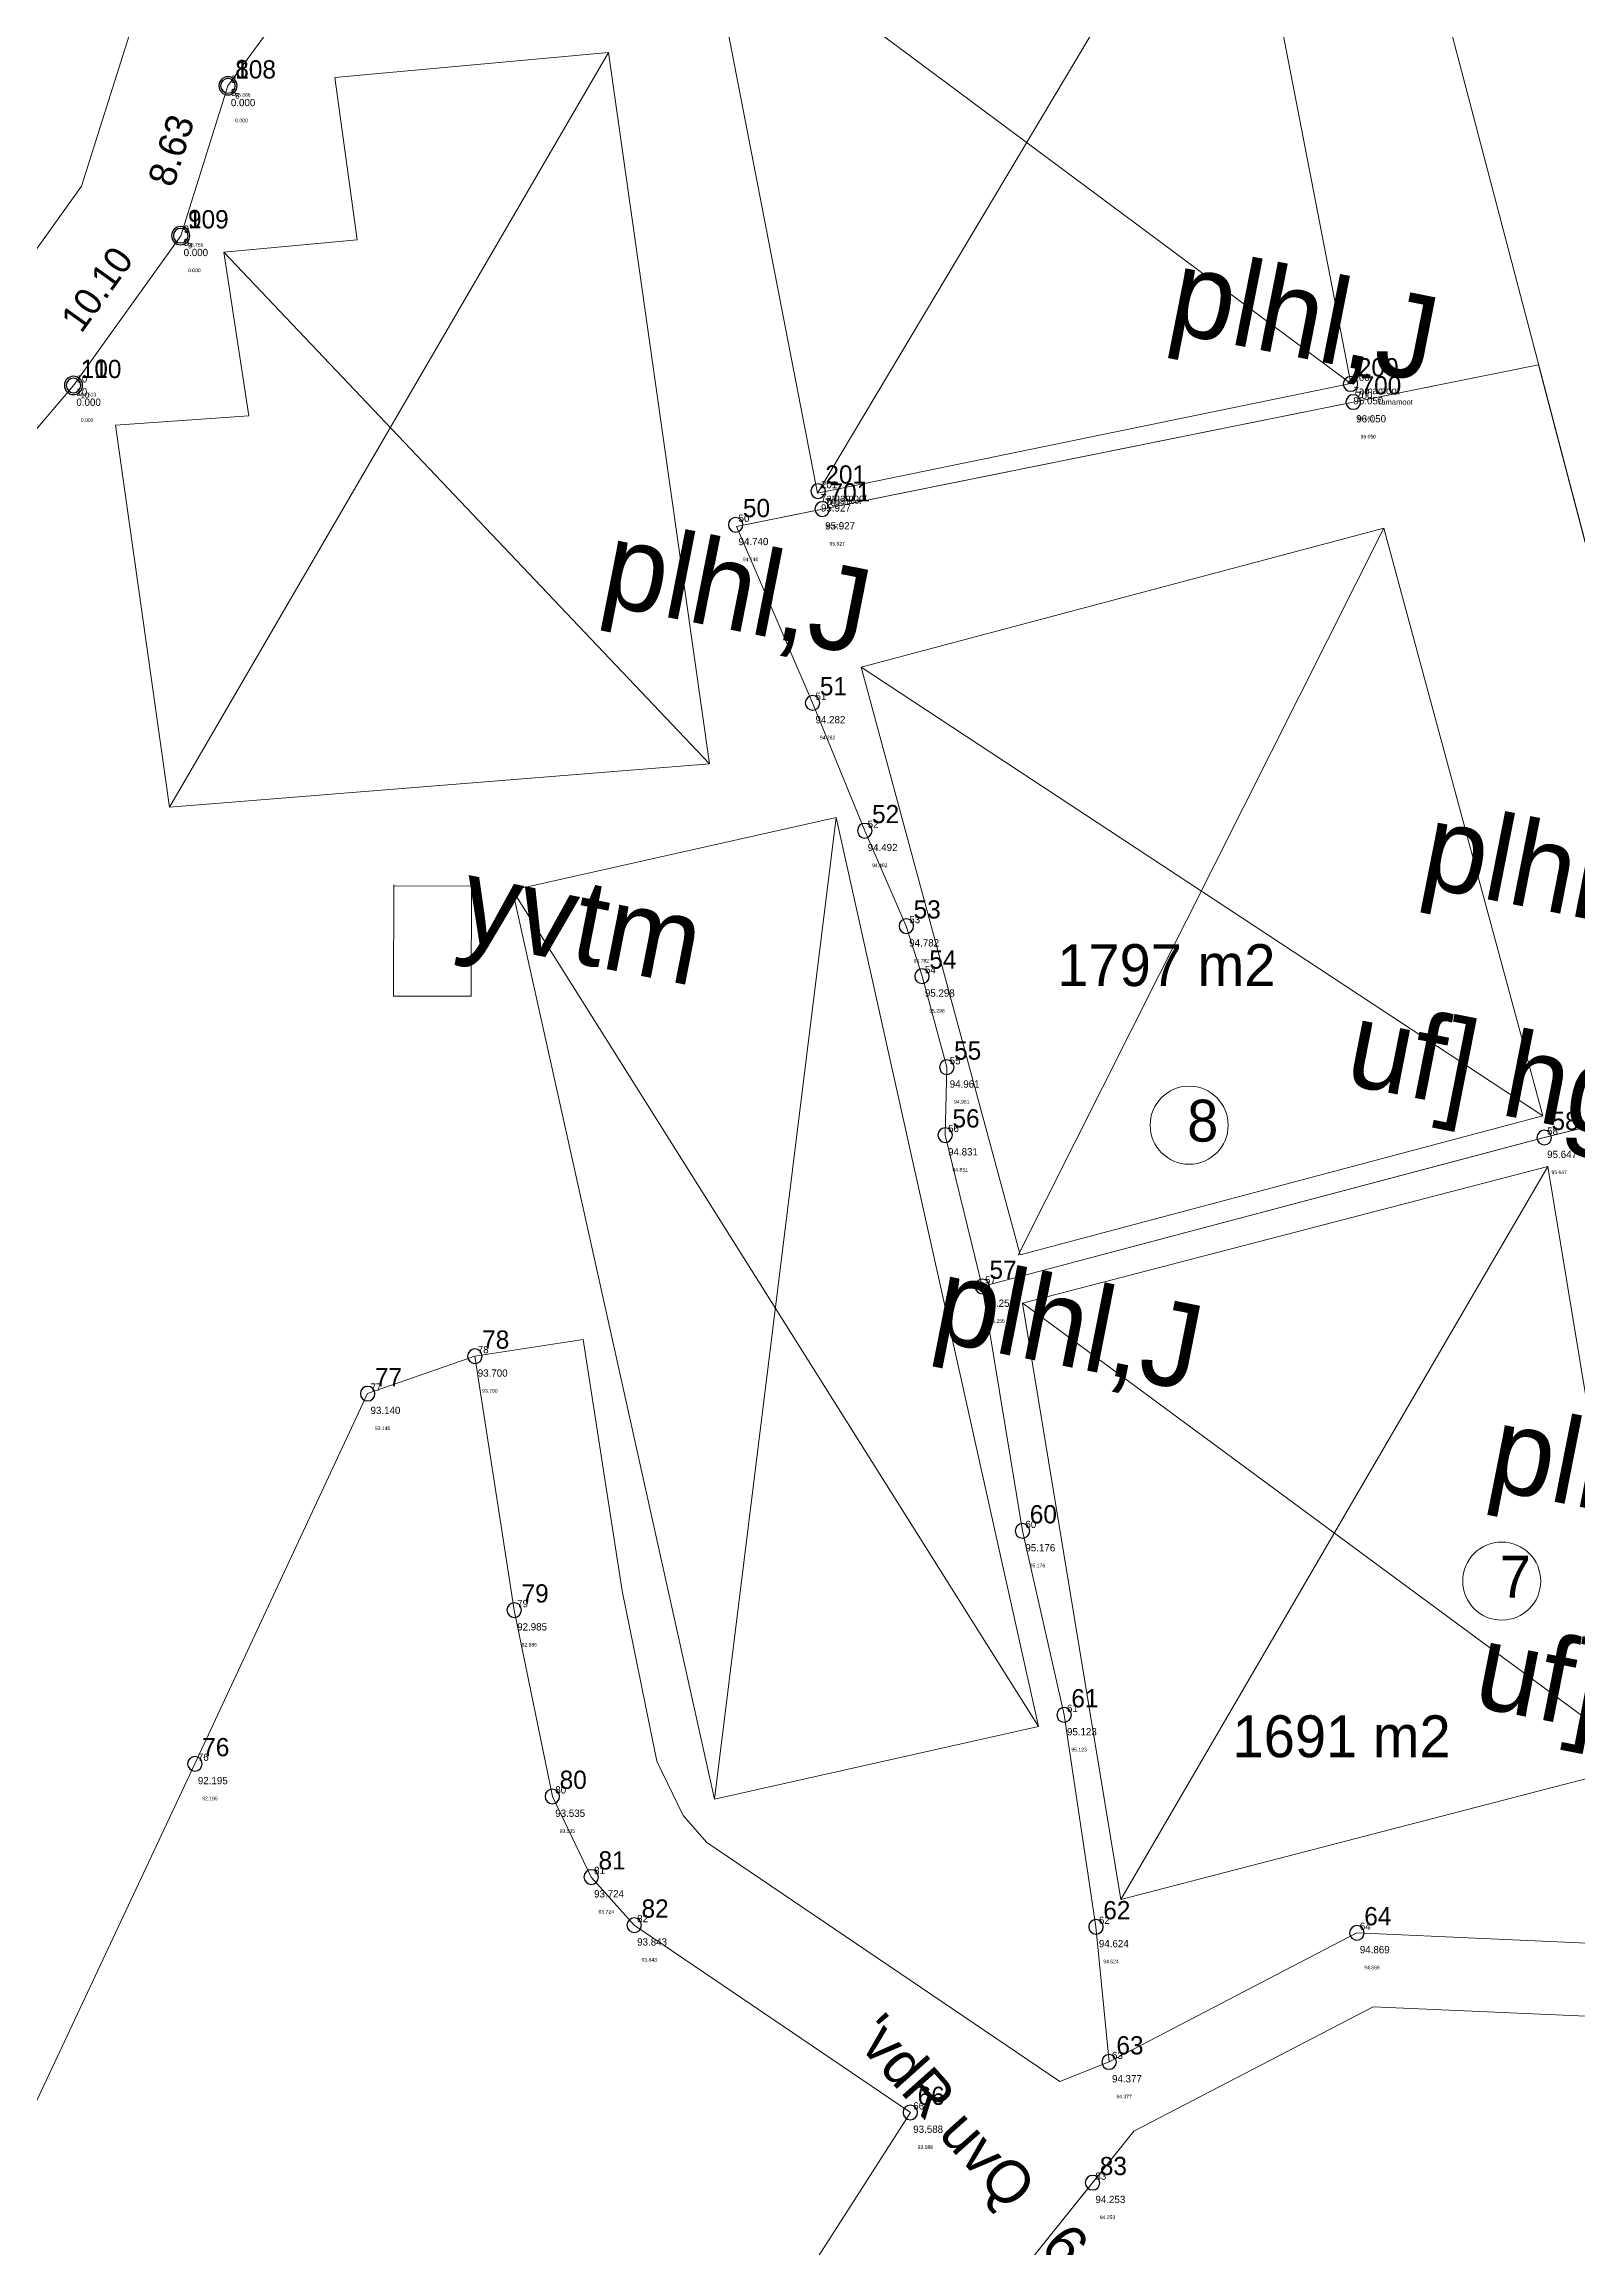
# Model space of a CAD drawing. Header units: metres. Extents: x 151242 to 151572, y 179622 to 180002.
# Drawn here: x 151311.4 to 151395.6, y 179811.9 to 179932.7 of the extents above; entities that cross this region are included whole.
import ezdxf

# ---------------------------------------------------------------- set-up
doc = ezdxf.new("R2010")
doc.units = ezdxf.units.M
doc.layers.get('0').update_dxf_attribs({"linetype": 'CONTINUOUS'})
for name, color, linetype in [('10', 7, 'CONTINUOUS'), ('7amamoot', 7, 'CONTINUOUS'), ('8', 7, 'CONTINUOUS'), ('9', 7, 'CONTINUOUS'), ('DIM', 12, 'CONTINUOUS'), ('DIM6', 2, 'CONTINUOUS'), ('FRAME', 7, 'CONTINUOUS'), ('LINE', 3, 'CONTINUOUS'), ('Point_Codes', 7, 'CONTINUOUS'), ('Point_Elevations', 7, 'CONTINUOUS'), ('Point_Names', 7, 'CONTINUOUS'), ('TEXT', 6, 'CONTINUOUS')]:
    doc.layers.add(name, color=color, linetype=linetype)
doc.styles.add('F1', font='f1.shx', dxfattribs={"height": 0.5})
doc.styles.add('MONOTEXT', font='txt')

# ---------------------------------------------------------------- blocks, each defined once
blk = doc.blocks.new('CIRCLE', base_point=(100, 100))
at = {"color": 0}
for start, end in [(90, 270), (270, 90)]:
    blk.add_arc((100, 100), 100, start, end, dxfattribs=at)
at = {"flags": 1}
for tag in ['NAME', 'FEATURE_CODE']:
    blk.add_attdef(tag, (0, 0), '', height=1, dxfattribs=at)

msp = doc.modelspace()

# ---------------------------------------------------------------- linework, layer by layer
at = {"color": 7}
for centre, start, end in [((151321.53, 179930.43, 95.67), 90, 270), ((151321.53, 179930.43, 95.67), 270, 90), ((151318.94, 179922.21, 95.76), 90, 270), ((151318.94, 179922.21, 95.76), 270, 90), ((151313.06, 179914, 94.61), 90, 270), ((151313.06, 179914, 94.61), 270, 90)]:
    msp.add_arc(centre, 0.5, start, end, dxfattribs=at)
at = {"layer": 'DIM', "color": 7, "lineweight": 0}
for p, q in [((151384.1, 179950.63), (151414.86, 179833.3)), ((151321.53, 179930.43), (151328.42, 179939.86)), ((151313.5, 179924.92), (151316.11, 179933.18)), ((151318.94, 179922.21), (151321.53, 179930.43)), ((151308.32, 179917.69), (151313.5, 179924.92)), ((151313.06, 179914), (151318.94, 179922.21)), ((151307.17, 179907.07), (151313.06, 179914))]:
    msp.add_line(p, q, dxfattribs=at)
at = {"layer": 'DIM6', "color": 7, "lineweight": 0}
for p, q in [((151393.4, 179915.13, 96.09), (151349.41, 179906.27, 95.91)), ((151393.4, 179915.13, 96.59), (151349.41, 179906.27, 96.59)), ((151383.24, 179913.09, 96.59), (151393.4, 179915.13, 96.59)), ((151393.4, 179915.13, 96.59), (151403.84, 179875.31, 96.59)), ((151403.84, 179875.31, 96.59), (151393.4, 179915.13, 96.59)), ((151354.12, 179907.22, 96.59), (151383.24, 179913.09, 96.59)), ((151349.41, 179906.27, 96.59), (151354.12, 179907.22, 96.59)), ((151353.59, 179896.59, 96.59), (151349.41, 179906.27, 96.59)), ((151349.41, 179906.27, 96.59), (151353.59, 179896.59, 96.59)), ((151353.59, 179896.59, 95.45), (151349.41, 179906.27, 95.45)), ((151356.45, 179889.58, 96.59), (151353.59, 179896.59, 96.59)), ((151353.59, 179896.59, 96.59), (151356.45, 179889.58, 96.59)), ((151356.45, 179889.58, 95.45), (151353.59, 179896.59, 95.45)), ((151358.73, 179884.35, 96.59), (151356.45, 179889.58, 96.59)), ((151356.45, 179889.58, 96.59), (151358.73, 179884.35, 96.59)), ((151358.73, 179884.35, 95.45), (151356.45, 179889.58, 95.45)), ((151359.59, 179881.6, 96.59), (151358.73, 179884.35, 96.59)), ((151358.73, 179884.35, 96.59), (151359.59, 179881.6, 96.59)), ((151359.59, 179881.6, 95.45), (151358.73, 179884.35, 95.45)), ((151360.95, 179876.61, 96.59), (151359.59, 179881.6, 96.59)), ((151359.59, 179881.6, 96.59), (151360.95, 179876.61, 96.59)), ((151360.95, 179876.61, 95.45), (151359.59, 179881.6, 95.45)), ((151360.86, 179872.89, 96.59), (151360.95, 179876.61, 96.59)), ((151360.95, 179876.61, 96.59), (151360.86, 179872.89, 96.59)), ((151360.86, 179872.89, 95.45), (151360.95, 179876.61, 95.45)), ((151393.65, 179872.73, 96.59), (151403.84, 179875.31, 96.59)), ((151403.84, 179875.31, 96.59), (151393.71, 179872.75, 96.59)), ((151403.84, 179875.31, 96.59), (151393.71, 179872.75, 96.59)), ((151393.71, 179872.75, 95.93), (151399.96, 179874.33, 95.93)), ((151362.89, 179864.59, 96.59), (151360.86, 179872.89, 96.59)), ((151360.86, 179872.89, 96.59), (151362.89, 179864.59, 96.59)), ((151362.89, 179864.59, 95.45), (151360.86, 179872.89, 95.45)), ((151393.71, 179872.75, 96.59), (151362.89, 179864.59, 96.59)), ((151362.89, 179864.59, 95.93), (151393.71, 179872.75, 95.93)), ((151393.71, 179872.75, 96.59), (151362.89, 179864.59, 96.59)), ((151362.89, 179864.59, 96.59), (151393.65, 179872.73, 96.59)), ((151365.1, 179851.18, 95.93), (151362.89, 179864.59, 95.93)), ((151365.1, 179851.18, 95.45), (151362.89, 179864.59, 95.45)), ((151335.07, 179860.76, 91.3), (151341, 179861.68, 91.3)), ((151343.14, 179847.9, 91.3), (151341, 179861.68, 91.3)), ((151335.07, 179860.76, 93.7), (151329.19, 179858.71, 93.14)), ((151335.07, 179860.76, 91.3), (151329.19, 179858.71, 91.3)), ((151337.23, 179846.84, 91.3), (151335.07, 179860.76, 91.3)), ((151337.23, 179846.84, 91.3), (151335.07, 179860.76, 91.3)), ((151329.19, 179858.71, 93.14), (151319.72, 179838.41, 92.2)), ((151329.19, 179858.71, 91.3), (151319.72, 179838.41, 91.3)), ((151367.38, 179841.09, 95.93), (151365.1, 179851.18, 95.93)), ((151367.38, 179841.09, 95.45), (151365.1, 179851.18, 95.45)), ((151345.05, 179838.55, 91.3), (151343.14, 179847.9, 91.3)), ((151339.32, 179836.62, 91.3), (151337.23, 179846.84, 91.3)), ((151339.32, 179836.62, 91.3), (151337.23, 179846.84, 91.3)), ((151369.13, 179829.47, 95.93), (151367.38, 179841.09, 95.93)), ((151369.13, 179829.47, 95.45), (151367.38, 179841.09, 95.45)), ((151319.72, 179838.41, 91.3), (151297.26, 179790.61, 91.3)), ((151319.72, 179838.41, 91.3), (151319.72, 179838.41, 91.3)), ((151346.49, 179835.57, 91.3), (151345.05, 179838.55, 91.3)), ((151341.45, 179832.2, 91.3), (151339.32, 179836.62, 91.3)), ((151341.45, 179832.2, 91.3), (151339.32, 179836.62, 91.3)), ((151347.79, 179834.1, 91.3), (151346.49, 179835.57, 91.3)), ((151367.15, 179820.98, 91.3), (151347.79, 179834.1, 91.3)), ((151343.81, 179829.56, 91.3), (151341.45, 179832.2, 91.3)), ((151343.81, 179829.56, 91.3), (151341.45, 179832.2, 91.3)), ((151358.95, 179819.29, 91.3), (151343.81, 179829.56, 91.3)), ((151358.95, 179819.29, 91.3), (151343.81, 179829.56, 91.3)), ((151369.85, 179822.06, 95.93), (151369.13, 179829.47, 95.93)), ((151369.85, 179822.06, 95.45), (151369.13, 179829.47, 95.45)), ((151383.44, 179829.14, 95.93), (151369.85, 179822.06, 95.93)), ((151383.44, 179829.14, 95.45), (151369.85, 179822.06, 95.45)), ((151400.76, 179828.37, 95.93), (151383.44, 179829.14, 95.93)), ((151400.76, 179828.37, 95.45), (151383.44, 179829.14, 95.45)), ((151384.33, 179825.09, 95.45), (151371.21, 179818.26, 94.25)), ((151384.33, 179825.09, 95.45), (151371.21, 179818.26, 95.45)), ((151401.35, 179824.34, 95.4), (151384.33, 179825.09, 95.45)), ((151401.35, 179824.34, 95.45), (151384.33, 179825.09, 95.45)), ((151369.85, 179822.06, 94.38), (151367.15, 179820.98, 91.3)), ((151349.23, 179804.08, 91.3), (151358.95, 179819.29, 91.3)), ((151349.23, 179804.08, 91.3), (151358.95, 179819.29, 91.3)), ((151358.95, 179819.29, 91.3), (151358.95, 179819.29, 91.3)), ((151371.21, 179818.26, 94.25), (151361.69, 179806.42, 94.25)), ((151371.21, 179818.26, 94.25), (151368.94, 179815.44, 94.25)), ((151368.94, 179815.44, 94.25), (151361.69, 179806.42, 94.25))]:
    msp.add_line(p, q, dxfattribs=at)
for centre in [(151374.24, 179873.43), (151391.38, 179848.43)]:
    msp.add_circle(centre, 2.14, dxfattribs=at)
at = {"layer": 'LINE', "color": 7, "lineweight": 0}
for p, q in [((151330.63, 179886.62, 1.19), (151330.6, 179880.5, 95.91)), ((151334.9, 179886.55, 94.61), (151330.63, 179886.54, 95.79)), ((151334.89, 179886.63), (151334.86, 179880.51, 94.72)), ((151334.86, 179880.51, 94.72), (151330.6, 179880.5, 95.91))]:
    msp.add_line(p, q, dxfattribs=at)
at = {"layer": 'TEXT', "color": 7, "lineweight": 0}
for p, q in [((151376.82, 179946.57, 97.31), (151353.86, 179908.09, 94.61)), ((151383.11, 179914.11, 96.1), (151376.82, 179946.57, 97.31)), ((151353.86, 179908.09, 94.61), (151347.57, 179940.54, 95.82)), ((151383.11, 179914.11, 96.1), (151347.57, 179940.54, 95.82)), ((151342.39, 179932.26, 94.61), (151318.33, 179890.88, 94.61)), ((151327.4, 179930.89, 94.61), (151342.39, 179932.26, 94.61)), ((151347.94, 179893.24, 94.61), (151342.39, 179932.26, 94.61)), ((151328.61, 179921.98, 94.61), (151327.4, 179930.89, 94.61)), ((151321.3, 179921.31, 94.61), (151328.61, 179921.98, 94.61)), ((151322.68, 179912.33, 94.61), (151321.3, 179921.31, 94.61)), ((151347.94, 179893.24, 94.61), (151321.3, 179921.31, 94.61)), ((151383.11, 179914.11, 96.1), (151353.86, 179908.09, 94.61)), ((151315.36, 179911.82, 94.61), (151322.68, 179912.33, 94.61)), ((151318.33, 179890.88, 94.61), (151315.36, 179911.82, 94.61)), ((151384.92, 179906.17, 96.43), (151356.26, 179898.55, 96.43)), ((151384.92, 179906.17, 96.43), (151364.87, 179866.3)), ((151384.92, 179906.17, 96.43), (151393.64, 179873.95, 96.43)), ((151393.64, 179873.95, 96.08), (151356.26, 179898.55, 95.33)), ((151356.26, 179898.55, 95.33), (151364.98, 179866.33, 95.33)), ((151318.33, 179890.88, 94.61), (151347.94, 179893.24, 94.61)), ((151347.94, 179893.24, 94.61), (151347.94, 179893.24, 94.61)), ((151347.94, 179893.24, 94.61), (151347.94, 179893.24, 94.61)), ((151347.94, 179893.24, 94.61), (151347.94, 179893.24, 94.61)), ((151354.89, 179890.31, 95.06), (151337.14, 179886.32, 94.72)), ((151354.89, 179890.31, 95.06), (151348.22, 179836.47, 95.04)), ((151365.98, 179840.46, 95.38), (151354.89, 179890.31, 95.06)), ((151348.22, 179836.47, 95.04), (151337.14, 179886.32, 94.72)), ((151365.98, 179840.46, 95.38), (151337.14, 179886.32, 94.72)), ((151393.64, 179873.95, 96.08), (151364.98, 179866.33, 96.08)), ((151393.91, 179871.16, 96.29), (151365.1, 179863.67, 96.08)), ((151393.91, 179871.16, 96.29), (151370.49, 179830.97, 95.68)), ((151393.91, 179871.16, 96.29), (151399.3, 179838.45, 95.89)), ((151365.1, 179863.67, 96.08), (151370.49, 179830.97, 95.68)), ((151399.3, 179838.45, 95.89), (151365.13, 179863.66)), ((151365.98, 179840.46, 95.38), (151348.22, 179836.47, 95.04)), ((151399.3, 179838.45, 95.89), (151370.49, 179830.97, 95.68))]:
    msp.add_line(p, q, dxfattribs=at)

# ---------------------------------------------------------------- block references
at = {"color": 7}
ref = msp.add_blockref('CIRCLE', (151383.24, 179913.09, 96.05), dxfattribs=dict(at, xscale=0.003999999986262992, yscale=0.003999999986262992, zscale=0.003999999986262992))
ref.add_attrib('NAME', '700', (151383.4, 179913.25, 96.05), dxfattribs={"height": 0.4})
ref.add_attrib('ELEVATION', '96.050', (151383.4, 179911.97, 96.05), dxfattribs={"height": 0.4})
ref = msp.add_blockref('CIRCLE', (151349.37, 179906.36, 94.74), dxfattribs=dict(at, xscale=0.003999999986262992, yscale=0.003999999986262992, zscale=0.003999999986262992))
ref.add_attrib('NAME', '50', (151349.53, 179906.52, 94.74), dxfattribs={"height": 0.4})
ref.add_attrib('ELEVATION', '94.740', (151349.53, 179905.24, 94.74), dxfattribs={"height": 0.4})
ref = msp.add_blockref('CIRCLE', (151354.12, 179907.22, 95.93), dxfattribs=dict(at, xscale=0.003999999986262992, yscale=0.003999999986262992, zscale=0.003999999986262992))
ref.add_attrib('NAME', '701', (151354.28, 179907.38, 95.93), dxfattribs={"height": 0.4})
ref.add_attrib('ELEVATION', '95.927', (151354.28, 179906.1, 95.93), dxfattribs={"height": 0.4})
ref = msp.add_blockref('CIRCLE', (151353.59, 179896.59, 94.28), dxfattribs=dict(at, xscale=0.003999999986262992, yscale=0.003999999986262992, zscale=0.003999999986262992))
ref.add_attrib('NAME', '51', (151353.75, 179896.75, 94.28), dxfattribs={"height": 0.4})
ref.add_attrib('ELEVATION', '94.282', (151353.75, 179895.47, 94.28), dxfattribs={"height": 0.4})
ref = msp.add_blockref('CIRCLE', (151356.45, 179889.58, 94.49), dxfattribs=dict(at, xscale=0.003999999986262992, yscale=0.003999999986262992, zscale=0.003999999986262992))
ref.add_attrib('NAME', '52', (151356.61, 179889.74, 94.49), dxfattribs={"height": 0.4})
ref.add_attrib('ELEVATION', '94.492', (151356.61, 179888.46, 94.49), dxfattribs={"height": 0.4})
ref = msp.add_blockref('CIRCLE', (151358.73, 179884.35, 94.78), dxfattribs=dict(at, xscale=0.003999999986262992, yscale=0.003999999986262992, zscale=0.003999999986262992))
ref.add_attrib('NAME', '53', (151358.89, 179884.51, 94.78), dxfattribs={"height": 0.4})
ref.add_attrib('ELEVATION', '94.782', (151358.89, 179883.23, 94.78), dxfattribs={"height": 0.4})
ref = msp.add_blockref('CIRCLE', (151359.59, 179881.6, 95.3), dxfattribs=dict(at, xscale=0.003999999986262992, yscale=0.003999999986262992, zscale=0.003999999986262992))
ref.add_attrib('NAME', '54', (151359.75, 179881.76, 95.3), dxfattribs={"height": 0.4})
ref.add_attrib('ELEVATION', '95.298', (151359.75, 179880.48, 95.3), dxfattribs={"height": 0.4})
ref = msp.add_blockref('CIRCLE', (151360.95, 179876.61, 94.96), dxfattribs=dict(at, xscale=0.003999999986262992, yscale=0.003999999986262992, zscale=0.003999999986262992))
ref.add_attrib('NAME', '55', (151361.11, 179876.77, 94.96), dxfattribs={"height": 0.4})
ref.add_attrib('ELEVATION', '94.961', (151361.11, 179875.49, 94.96), dxfattribs={"height": 0.4})
ref = msp.add_blockref('CIRCLE', (151360.86, 179872.89, 94.83), dxfattribs=dict(at, xscale=0.003999999986262992, yscale=0.003999999986262992, zscale=0.003999999986262992))
ref.add_attrib('NAME', '56', (151361.02, 179873.05, 94.83), dxfattribs={"height": 0.4})
ref.add_attrib('ELEVATION', '94.831', (151361.02, 179871.77, 94.83), dxfattribs={"height": 0.4})
ref = msp.add_blockref('CIRCLE', (151393.71, 179872.75, 95.65), dxfattribs=dict(at, xscale=0.003999999986262992, yscale=0.003999999986262992, zscale=0.003999999986262992))
ref.add_attrib('NAME', '58', (151393.87, 179872.91, 95.65), dxfattribs={"height": 0.4})
ref.add_attrib('ELEVATION', '95.647', (151393.87, 179871.63, 95.65), dxfattribs={"height": 0.4})
ref = msp.add_blockref('CIRCLE', (151362.89, 179864.59, 95.25), dxfattribs=dict(at, xscale=0.003999999986262992, yscale=0.003999999986262992, zscale=0.003999999986262992))
ref.add_attrib('NAME', '57', (151363.05, 179864.75, 95.25), dxfattribs={"height": 0.4})
ref.add_attrib('ELEVATION', '95.255', (151363.05, 179863.47, 95.25), dxfattribs={"height": 0.4})
ref = msp.add_blockref('CIRCLE', (151335.07, 179860.76, 93.7), dxfattribs=dict(at, xscale=0.003999999986262992, yscale=0.003999999986262992, zscale=0.003999999986262992))
ref.add_attrib('NAME', '78', (151335.23, 179860.92, 93.7), dxfattribs={"height": 0.4})
ref.add_attrib('ELEVATION', '93.700', (151335.23, 179859.64, 93.7), dxfattribs={"height": 0.4})
ref = msp.add_blockref('CIRCLE', (151329.19, 179858.71, 93.14), dxfattribs=dict(at, xscale=0.003999999986262992, yscale=0.003999999986262992, zscale=0.003999999986262992))
ref.add_attrib('NAME', '77', (151329.35, 179858.87, 93.14), dxfattribs={"height": 0.4})
ref.add_attrib('ELEVATION', '93.140', (151329.35, 179857.59, 93.14), dxfattribs={"height": 0.4})
ref = msp.add_blockref('CIRCLE', (151365.1, 179851.18, 95.18), dxfattribs=dict(at, xscale=0.003999999986262992, yscale=0.003999999986262992, zscale=0.003999999986262992))
ref.add_attrib('NAME', '60', (151365.26, 179851.34, 95.18), dxfattribs={"height": 0.4})
ref.add_attrib('ELEVATION', '95.176', (151365.26, 179850.06, 95.18), dxfattribs={"height": 0.4})
ref = msp.add_blockref('CIRCLE', (151337.23, 179846.84, 92.99), dxfattribs=dict(at, xscale=0.003999999986262992, yscale=0.003999999986262992, zscale=0.003999999986262992))
ref.add_attrib('NAME', '79', (151337.39, 179847, 92.99), dxfattribs={"height": 0.4})
ref.add_attrib('ELEVATION', '92.985', (151337.39, 179845.72, 92.99), dxfattribs={"height": 0.4})
ref = msp.add_blockref('CIRCLE', (151367.38, 179841.09, 95.12), dxfattribs=dict(at, xscale=0.003999999986262992, yscale=0.003999999986262992, zscale=0.003999999986262992))
ref.add_attrib('NAME', '61', (151367.54, 179841.25, 95.12), dxfattribs={"height": 0.4})
ref.add_attrib('ELEVATION', '95.123', (151367.54, 179839.97, 95.12), dxfattribs={"height": 0.4})
ref = msp.add_blockref('CIRCLE', (151319.72, 179838.41, 92.2), dxfattribs=dict(at, xscale=0.003999999986262992, yscale=0.003999999986262992, zscale=0.003999999986262992))
ref.add_attrib('NAME', '76', (151319.88, 179838.57, 92.2), dxfattribs={"height": 0.4})
ref.add_attrib('ELEVATION', '92.195', (151319.88, 179837.29, 92.2), dxfattribs={"height": 0.4})
ref = msp.add_blockref('CIRCLE', (151339.32, 179836.62, 93.53), dxfattribs=dict(at, xscale=0.003999999986262992, yscale=0.003999999986262992, zscale=0.003999999986262992))
ref.add_attrib('NAME', '80', (151339.48, 179836.78, 93.53), dxfattribs={"height": 0.4})
ref.add_attrib('ELEVATION', '93.535', (151339.48, 179835.5, 93.53), dxfattribs={"height": 0.4})
ref = msp.add_blockref('CIRCLE', (151341.45, 179832.2, 93.72), dxfattribs=dict(at, xscale=0.003999999986262992, yscale=0.003999999986262992, zscale=0.003999999986262992))
ref.add_attrib('NAME', '81', (151341.61, 179832.36, 93.72), dxfattribs={"height": 0.4})
ref.add_attrib('ELEVATION', '93.724', (151341.61, 179831.08, 93.72), dxfattribs={"height": 0.4})
ref = msp.add_blockref('CIRCLE', (151343.81, 179829.56, 93.84), dxfattribs=dict(at, xscale=0.003999999986262992, yscale=0.003999999986262992, zscale=0.003999999986262992))
ref.add_attrib('NAME', '82', (151343.97, 179829.72, 93.84), dxfattribs={"height": 0.4})
ref.add_attrib('ELEVATION', '93.843', (151343.97, 179828.44, 93.84), dxfattribs={"height": 0.4})
ref = msp.add_blockref('CIRCLE', (151369.13, 179829.47, 94.62), dxfattribs=dict(at, xscale=0.003999999986262992, yscale=0.003999999986262992, zscale=0.003999999986262992))
ref.add_attrib('NAME', '62', (151369.29, 179829.63, 94.62), dxfattribs={"height": 0.4})
ref.add_attrib('ELEVATION', '94.624', (151369.29, 179828.35, 94.62), dxfattribs={"height": 0.4})
ref = msp.add_blockref('CIRCLE', (151383.44, 179829.14, 94.87), dxfattribs=dict(at, xscale=0.003999999986262992, yscale=0.003999999986262992, zscale=0.003999999986262992))
ref.add_attrib('NAME', '64', (151383.6, 179829.3, 94.87), dxfattribs={"height": 0.4})
ref.add_attrib('ELEVATION', '94.869', (151383.6, 179828.02, 94.87), dxfattribs={"height": 0.4})
ref = msp.add_blockref('CIRCLE', (151369.85, 179822.06, 94.38), dxfattribs=dict(at, xscale=0.003999999986262992, yscale=0.003999999986262992, zscale=0.003999999986262992))
ref.add_attrib('NAME', '63', (151370.01, 179822.22, 94.38), dxfattribs={"height": 0.4})
ref.add_attrib('ELEVATION', '94.377', (151370.01, 179820.94, 94.38), dxfattribs={"height": 0.4})
ref = msp.add_blockref('CIRCLE', (151358.95, 179819.29, 93.59), dxfattribs=dict(at, xscale=0.003999999986262992, yscale=0.003999999986262992, zscale=0.003999999986262992))
ref.add_attrib('NAME', '66', (151359.11, 179819.45, 93.59), dxfattribs={"height": 0.4})
ref.add_attrib('ELEVATION', '93.588', (151359.11, 179818.17, 93.59), dxfattribs={"height": 0.4})
ref = msp.add_blockref('CIRCLE', (151368.94, 179815.44, 94.25), dxfattribs=dict(at, xscale=0.003999999986262992, yscale=0.003999999986262992, zscale=0.003999999986262992))
ref.add_attrib('NAME', '83', (151369.1, 179815.6, 94.25), dxfattribs={"height": 0.4})
ref.add_attrib('ELEVATION', '94.253', (151369.1, 179814.32, 94.25), dxfattribs={"height": 0.4})
at = {"layer": '10', "color": 7}
ref = msp.add_blockref('CIRCLE', (151313.06, 179914), dxfattribs=dict(at, xscale=0.003999999986262992, yscale=0.003999999986262992, zscale=0.003999999986262992))
ref.add_attrib('NAME', '10', (151313.22, 179914.16), dxfattribs={"layer": '0', "height": 0.4})
ref.add_attrib('FEATURE_CODE', '10', (151313.22, 179913.44), dxfattribs={"layer": '0', "height": 0.4})
ref.add_attrib('ELEVATION', '0.000', (151313.22, 179912.88), dxfattribs={"layer": '0', "height": 0.4})
at = {"layer": '7amamoot', "color": 7}
ref = msp.add_blockref('CIRCLE', (151383.09, 179914.08, 96.05), dxfattribs=dict(at, xscale=0.003999999986262992, yscale=0.003999999986262992, zscale=0.003999999986262992))
ref.add_attrib('NAME', '200', (151383.25, 179914.24, 96.05), dxfattribs={"layer": '0', "height": 0.4})
ref.add_attrib('FEATURE_CODE', '7amamoot', (151383.25, 179913.52, 96.05), dxfattribs={"layer": '0', "height": 0.4})
ref.add_attrib('ELEVATION', '96.050', (151383.25, 179912.96, 96.05), dxfattribs={"layer": '0', "height": 0.4})
ref = msp.add_blockref('CIRCLE', (151353.89, 179908.2, 95.93), dxfattribs=dict(at, xscale=0.003999999986262992, yscale=0.003999999986262992, zscale=0.003999999986262992))
ref.add_attrib('NAME', '201', (151354.05, 179908.36, 95.93), dxfattribs={"layer": '0', "height": 0.4})
ref.add_attrib('FEATURE_CODE', '7amamoot', (151354.05, 179907.64, 95.93), dxfattribs={"layer": '0', "height": 0.4})
ref.add_attrib('ELEVATION', '95.927', (151354.05, 179907.08, 95.93), dxfattribs={"layer": '0', "height": 0.4})
at = {"layer": '8', "color": 7}
ref = msp.add_blockref('CIRCLE', (151321.53, 179930.43), dxfattribs=dict(at, xscale=0.003999999986262992, yscale=0.003999999986262992, zscale=0.003999999986262992))
ref.add_attrib('NAME', '8', (151321.69, 179930.59), dxfattribs={"layer": '0', "height": 0.4})
ref.add_attrib('FEATURE_CODE', '8', (151321.69, 179929.87), dxfattribs={"layer": '0', "height": 0.4})
ref.add_attrib('ELEVATION', '0.000', (151321.69, 179929.31), dxfattribs={"layer": '0', "height": 0.4})
at = {"layer": '9', "color": 7}
ref = msp.add_blockref('CIRCLE', (151318.94, 179922.21), dxfattribs=dict(at, xscale=0.003999999986262992, yscale=0.003999999986262992, zscale=0.003999999986262992))
ref.add_attrib('NAME', '9', (151319.1, 179922.37), dxfattribs={"layer": '0', "height": 0.4})
ref.add_attrib('FEATURE_CODE', '9', (151319.1, 179921.65), dxfattribs={"layer": '0', "height": 0.4})
ref.add_attrib('ELEVATION', '0.000', (151319.1, 179921.09), dxfattribs={"layer": '0', "height": 0.4})

# ---------------------------------------------------------------- texts
at = {"color": 7, "flags": 1}
for tag, p in [('NAME', (151321.03, 179929.93, 95.67)), ('FEATURE_CODE', (151321.03, 179929.93, 95.67)), ('NAME', (151318.44, 179921.71, 95.76)), ('FEATURE_CODE', (151318.44, 179921.71, 95.76)), ('NAME', (151312.56, 179913.5, 94.61)), ('FEATURE_CODE', (151312.56, 179913.5, 94.61))]:
    msp.add_attdef(tag, p, '', height=0.005, dxfattribs=at)
at = {"layer": 'DIM6', "color": 7, "lineweight": 0, "char_height": 1.5, "attachment_point": 5}
for s, insert, rotation in [('\\A1;8.63', (151318.42, 179926.89), 72.4686), ('\\A1;10.10', (151314.35, 179919.28), 54.3764)]:
    msp.add_mtext(s, dxfattribs=dict(at, insert=insert, rotation=rotation))
at = {"layer": 'FRAME', "color": 7, "style": 'F1'}
for s, height, rotation, p in [('plhl,J', 4.687, 348.85, (151372.94, 179916.97)), ('plhl,J', 4.687, 348.85, (151341.83, 179902.03)), ('plhl,J', 4.687, 348.85, (151386.78, 179886.57)), ('yvtm', 4.687, 348.85, (151334.02, 179883.62)), ('uf] hgpgdL', 4.687, 348.85, (151382.66, 179875.71)), ('plhl,J', 4.687, 348.85, (151360.03, 179861.67)), ('plhl,J', 4.687, 348.85, (151390.45, 179853.53, 96.05)), ('uf] hgvpdL', 4.687, 348.85, (151389.69, 179841.59)), ("'vdR uvQ   6   ljv", 2.3438, 311.7445, (151355.74, 179823.35))]:
    msp.add_text(s, height=height, rotation=rotation, dxfattribs=at).set_placement(p)
at = {"layer": 'Point_Codes', "color": 7, "char_height": 0.3, "attachment_point": 1, "style": 'MONOTEXT'}
for s, insert in [('8', (151321.93, 179930.03)), ('9', (151319.34, 179921.81)), ('10', (151313.46, 179913.6)), ('7amamoot', (151384.55, 179913.24, 28.82)), ('7amamoot', (151354.29, 179907.8, 95.93))]:
    msp.add_mtext(s, dxfattribs=dict(at, insert=insert))
at = {"layer": 'Point_Elevations', "color": 7, "style": 'MONOTEXT'}
for s, p in [('95.666', (151321.93, 179929.83, 95.67)), ('95.756', (151319.34, 179921.61, 95.76)), ('94.613', (151313.46, 179913.4, 94.61))]:
    msp.add_text(s, height=0.2, dxfattribs=at).set_placement(p)
at = {"layer": 'Point_Elevations', "color": 7, "char_height": 0.2, "attachment_point": 1, "style": 'MONOTEXT'}
for s, insert in [('0.000', (151321.93, 179928.63)), ('0.000', (151319.34, 179920.41)), ('0.000', (151313.46, 179912.2)), ('96.050', (151383.49, 179912.28, 96.05)), ('96.050', (151383.64, 179911.29, 96.05)), ('95.927', (151354.29, 179906.4, 95.93)), ('94.740', (151349.77, 179904.56, 94.74)), ('95.927', (151354.52, 179905.42, 95.93)), ('94.282', (151353.99, 179894.79, 94.28)), ('94.492', (151356.85, 179887.78, 94.49)), ('94.782', (151359.13, 179882.55, 94.78)), ('95.298', (151359.99, 179879.8, 95.3)), ('94.961', (151361.35, 179874.81, 94.96)), ('94.831', (151361.26, 179871.09, 94.83)), ('95.647', (151394.11, 179870.95, 95.65)), ('95.255', (151363.29, 179862.79, 95.25)), ('93.700', (151335.47, 179858.96, 93.7)), ('93.140', (151329.59, 179856.91, 93.14)), ('95.176', (151365.5, 179849.38, 95.18)), ('92.985', (151337.63, 179845.04, 92.99)), ('95.123', (151367.78, 179839.29, 95.12)), ('92.195', (151320.12, 179836.61, 92.2)), ('93.535', (151339.72, 179834.82, 93.53)), ('93.724', (151341.85, 179830.4, 93.72)), ('93.843', (151344.21, 179827.76, 93.84)), ('94.624', (151369.53, 179827.67, 94.62)), ('94.869', (151383.84, 179827.34, 94.87)), ('94.377', (151370.25, 179820.26, 94.38)), ('93.588', (151359.35, 179817.49, 93.59)), ('94.253', (151369.34, 179813.64, 94.25))]:
    msp.add_mtext(s, dxfattribs=dict(at, insert=insert))
at = {"layer": 'Point_Names', "color": 7, "style": 'MONOTEXT'}
for s, p in [('108', (151321.93, 179930.83, 95.67)), ('109', (151319.34, 179922.61, 95.76)), ('110', (151313.46, 179914.4, 94.61))]:
    msp.add_text(s, height=1, dxfattribs=at).set_placement(p)
at = {"layer": 'Point_Names', "color": 7, "char_height": 1, "width": 1, "attachment_point": 7, "style": 'MONOTEXT'}
for s, insert in [('8', (151321.93, 179930.83)), ('9', (151319.34, 179922.61)), ('10', (151313.46, 179914.4)), ('200', (151383.49, 179914.48, 96.05)), ('700', (151383.64, 179913.49, 96.05)), ('201', (151354.29, 179908.6, 95.93)), ('701', (151354.52, 179907.62, 95.93)), ('50', (151349.77, 179906.76, 94.74)), ('51', (151353.99, 179896.99, 94.28)), ('52', (151356.85, 179889.98, 94.49)), ('53', (151359.13, 179884.75, 94.78)), ('54', (151359.99, 179882, 95.3)), ('55', (151361.35, 179877.01, 94.96)), ('56', (151361.26, 179873.29, 94.83)), ('58', (151394.11, 179873.15, 95.65)), ('57', (151363.29, 179864.99, 95.25)), ('78', (151335.47, 179861.16, 93.7)), ('77', (151329.59, 179859.11, 93.14)), ('60', (151365.5, 179851.58, 95.18)), ('79', (151337.63, 179847.24, 92.99)), ('61', (151367.78, 179841.49, 95.12)), ('76', (151320.12, 179838.81, 92.2)), ('80', (151339.72, 179837.02, 93.53)), ('81', (151341.85, 179832.6, 93.72)), ('82', (151344.21, 179829.96, 93.84)), ('62', (151369.53, 179829.87, 94.62)), ('64', (151383.84, 179829.54, 94.87)), ('63', (151370.25, 179822.46, 94.38)), ('66', (151359.35, 179819.69, 93.59)), ('83', (151369.34, 179815.84, 94.25))]:
    msp.add_mtext(s, dxfattribs=dict(at, insert=insert))
at = {"layer": 'TEXT', "color": 7}
for s, height, p in [('1797 m2', 2.298, (151367.01, 179881.06, 35.65)), ('8', 2.3, (151374.13, 179872.53)), ('7', 2.3, (151391.27, 179847.52)), ('1691 m2', 2.298, (151376.62, 179838.77))]:
    msp.add_text(s, height=height, dxfattribs=at).set_placement(p)

doc.saveas('drawing.dxf')
